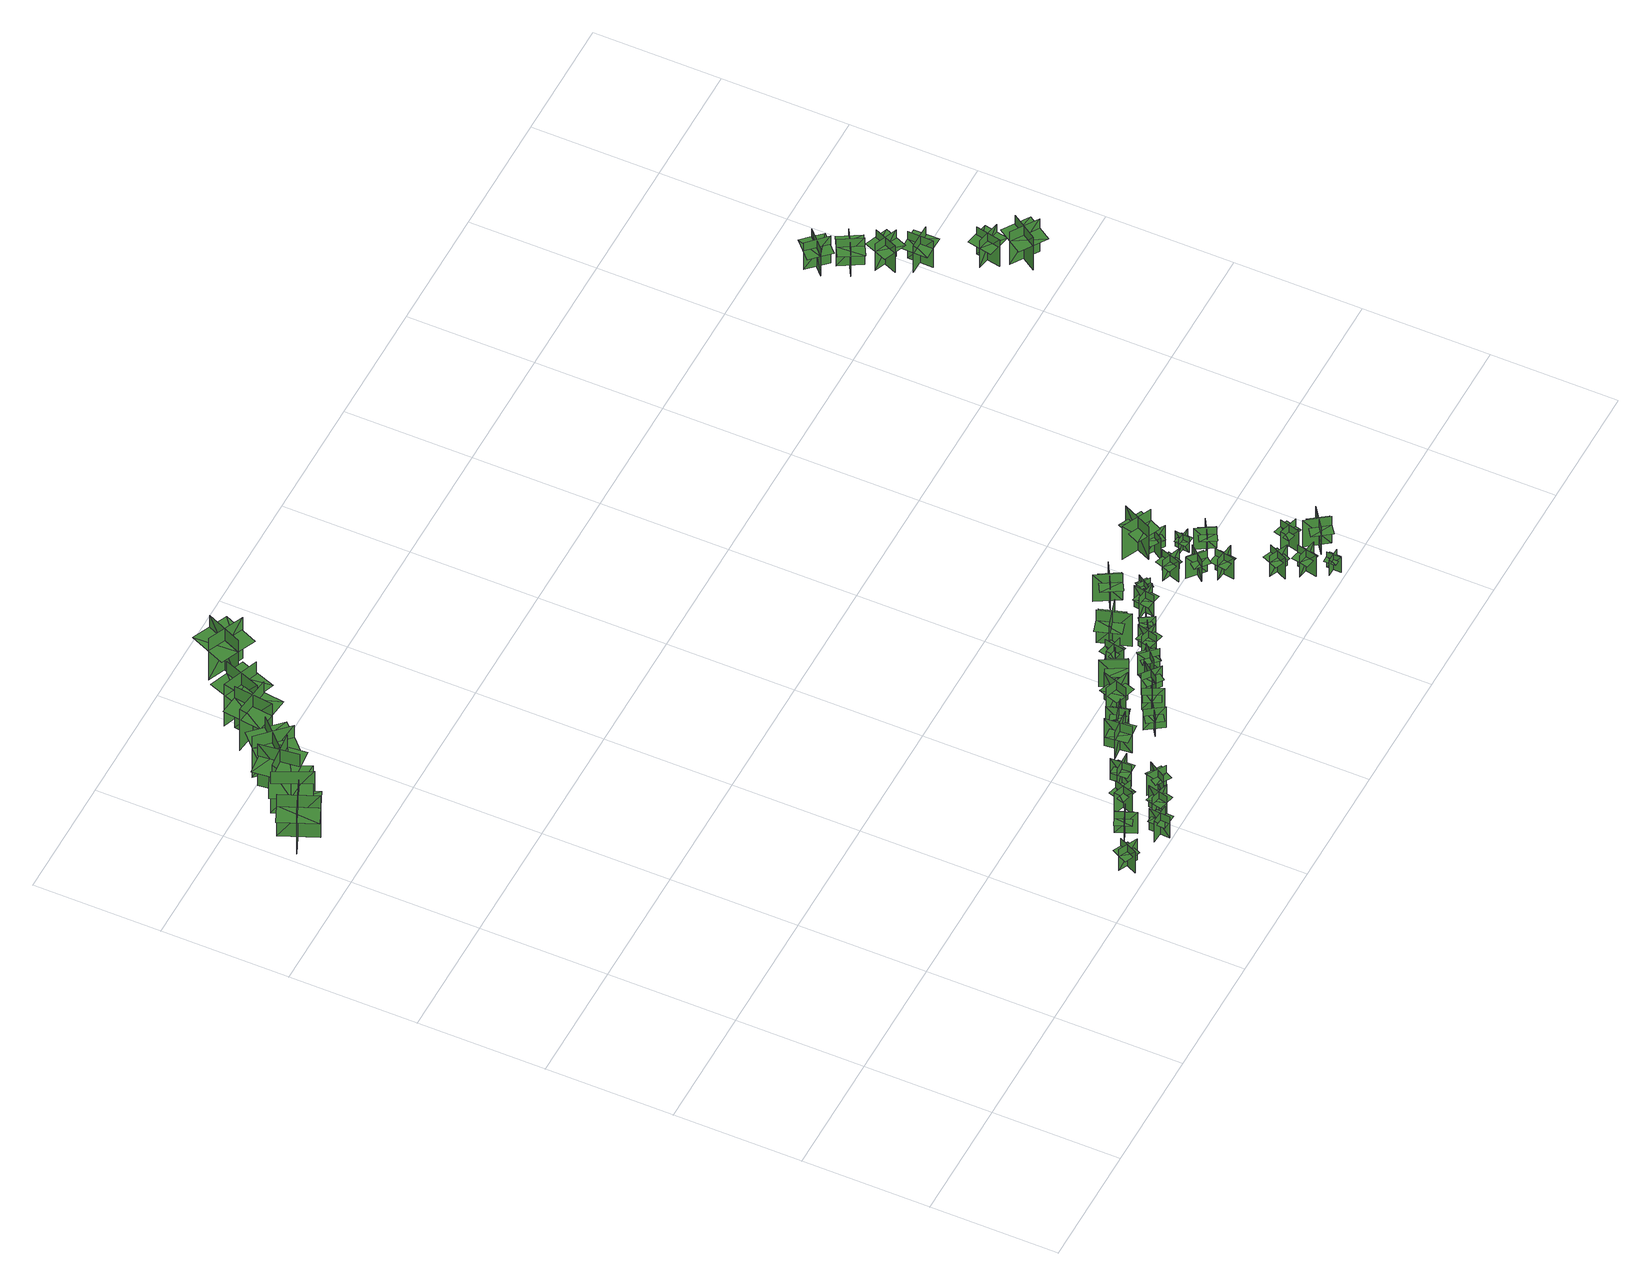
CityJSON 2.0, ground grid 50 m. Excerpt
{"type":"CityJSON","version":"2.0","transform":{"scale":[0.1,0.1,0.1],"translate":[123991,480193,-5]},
"CityObjects":{
"tree1":{"type":"SolitaryVegetationObject","geometry":[{"type":"MultiSurface","lod":"1","boundaries":[[[0,1,2]],[[0,2,3]],[[4,5,6]],[[4,6,7]],[[8,9,10]],[[8,10,11]],[[8,11,12]],[[8,12,13]]]}]},
"tree2":{"type":"SolitaryVegetationObject","geometry":[{"type":"MultiSurface","lod":"1","boundaries":[[[14,15,16]],[[14,16,17]],[[18,19,20]],[[18,20,21]],[[22,23,24]],[[22,24,25]],[[22,25,26]],[[22,26,27]]]}]},
"tree3":{"type":"SolitaryVegetationObject","geometry":[{"type":"MultiSurface","lod":"1","boundaries":[[[28,29,30]],[[28,30,31]],[[32,33,34]],[[32,34,35]],[[36,37,38]],[[36,38,39]],[[36,39,40]],[[36,40,41]]]}]},
"tree4":{"type":"SolitaryVegetationObject","geometry":[{"type":"MultiSurface","lod":"1","boundaries":[[[42,43,44]],[[42,44,45]],[[46,47,48]],[[46,48,49]],[[50,51,52]],[[50,52,53]],[[50,53,54]],[[50,54,55]]]}]},
"tree5":{"type":"SolitaryVegetationObject","geometry":[{"type":"MultiSurface","lod":"1","boundaries":[[[56,57,58]],[[56,58,59]],[[60,61,62]],[[60,62,63]],[[64,65,66]],[[64,66,67]],[[64,67,68]],[[64,68,69]]]}]},
"tree6":{"type":"SolitaryVegetationObject","geometry":[{"type":"MultiSurface","lod":"1","boundaries":[[[70,71,72]],[[70,72,73]],[[74,75,76]],[[74,76,77]],[[78,79,80]],[[78,80,81]],[[78,81,82]],[[78,82,83]]]}]},
"tree7":{"type":"SolitaryVegetationObject","geometry":[{"type":"MultiSurface","lod":"1","boundaries":[[[84,85,86]],[[84,86,87]],[[88,89,90]],[[88,90,91]],[[92,93,94]],[[92,94,95]],[[92,95,96]],[[92,96,97]]]}]},
"tree8":{"type":"SolitaryVegetationObject","geometry":[{"type":"MultiSurface","lod":"1","boundaries":[[[98,99,100]],[[98,100,101]],[[102,103,104]],[[102,104,105]],[[106,107,108]],[[106,108,109]],[[106,109,110]],[[106,110,111]]]}]},
"tree9":{"type":"SolitaryVegetationObject","geometry":[{"type":"MultiSurface","lod":"1","boundaries":[[[112,113,114]],[[112,114,115]],[[116,117,118]],[[116,118,119]],[[120,121,122]],[[120,122,123]],[[120,123,124]],[[120,124,125]]]}]},
"tree10":{"type":"SolitaryVegetationObject","geometry":[{"type":"MultiSurface","lod":"1","boundaries":[[[126,127,128]],[[126,128,129]],[[130,131,132]],[[130,132,133]],[[134,135,136]],[[134,136,137]],[[134,137,138]],[[134,138,139]]]}]},
"tree11":{"type":"SolitaryVegetationObject","geometry":[{"type":"MultiSurface","lod":"1","boundaries":[[[140,141,142]],[[140,142,143]],[[144,145,146]],[[144,146,147]],[[148,149,150]],[[148,150,151]],[[148,151,152]],[[148,152,153]]]}]},
"tree12":{"type":"SolitaryVegetationObject","geometry":[{"type":"MultiSurface","lod":"1","boundaries":[[[154,155,156]],[[154,156,157]],[[158,159,160]],[[158,160,161]],[[162,163,164]],[[162,164,165]],[[162,165,166]],[[162,166,167]]]}]},
"tree13":{"type":"SolitaryVegetationObject","geometry":[{"type":"MultiSurface","lod":"1","boundaries":[[[168,169,170]],[[168,170,171]],[[172,173,174]],[[172,174,175]],[[176,177,178]],[[176,178,179]],[[176,179,180]],[[176,180,181]]]}]},
"tree14":{"type":"SolitaryVegetationObject","geometry":[{"type":"MultiSurface","lod":"1","boundaries":[[[182,183,184]],[[182,184,185]],[[186,187,188]],[[186,188,189]],[[190,191,192]],[[190,192,193]],[[190,193,194]],[[190,194,195]]]}]},
"tree15":{"type":"SolitaryVegetationObject","geometry":[{"type":"MultiSurface","lod":"1","boundaries":[[[196,197,198]],[[196,198,199]],[[200,201,202]],[[200,202,203]],[[204,205,206]],[[204,206,207]],[[204,207,208]],[[204,208,209]]]}]},
"tree16":{"type":"SolitaryVegetationObject","geometry":[{"type":"MultiSurface","lod":"1","boundaries":[[[210,211,212]],[[210,212,213]],[[214,215,216]],[[214,216,217]],[[218,219,220]],[[218,220,221]],[[218,221,222]],[[218,222,223]]]}]},
"tree17":{"type":"SolitaryVegetationObject","geometry":[{"type":"MultiSurface","lod":"1","boundaries":[[[224,225,226]],[[224,226,227]],[[228,229,230]],[[228,230,231]],[[232,233,234]],[[232,234,235]],[[232,235,236]],[[232,236,237]]]}]},
"tree18":{"type":"SolitaryVegetationObject","geometry":[{"type":"MultiSurface","lod":"1","boundaries":[[[238,239,240]],[[238,240,241]],[[242,243,244]],[[242,244,245]],[[246,247,248]],[[246,248,249]],[[246,249,250]],[[246,250,251]]]}]},
"tree19":{"type":"SolitaryVegetationObject","geometry":[{"type":"MultiSurface","lod":"1","boundaries":[[[252,253,254]],[[252,254,255]],[[256,257,258]],[[256,258,259]],[[260,261,262]],[[260,262,263]],[[260,263,264]],[[260,264,265]]]}]},
"tree20":{"type":"SolitaryVegetationObject","geometry":[{"type":"MultiSurface","lod":"1","boundaries":[[[266,267,268]],[[266,268,269]],[[270,271,272]],[[270,272,273]],[[274,275,276]],[[274,276,277]],[[274,277,278]],[[274,278,279]]]}]},
"tree21":{"type":"SolitaryVegetationObject","geometry":[{"type":"MultiSurface","lod":"1","boundaries":[[[280,281,282]],[[280,282,283]],[[284,285,286]],[[284,286,287]],[[288,289,290]],[[288,290,291]],[[288,291,292]],[[288,292,293]]]}]},
"tree22":{"type":"SolitaryVegetationObject","geometry":[{"type":"MultiSurface","lod":"1","boundaries":[[[294,295,296]],[[294,296,297]],[[298,299,300]],[[298,300,301]],[[302,303,304]],[[302,304,305]],[[302,305,306]],[[302,306,307]]]}]},
"tree23":{"type":"SolitaryVegetationObject","geometry":[{"type":"MultiSurface","lod":"1","boundaries":[[[308,309,310]],[[308,310,311]],[[312,313,314]],[[312,314,315]],[[316,317,318]],[[316,318,319]],[[316,319,320]],[[316,320,321]]]}]},
"tree24":{"type":"SolitaryVegetationObject","geometry":[{"type":"MultiSurface","lod":"1","boundaries":[[[322,323,324]],[[322,324,325]],[[326,327,328]],[[326,328,329]],[[330,331,332]],[[330,332,333]],[[330,333,334]],[[330,334,335]]]}]},
"tree25":{"type":"SolitaryVegetationObject","geometry":[{"type":"MultiSurface","lod":"1","boundaries":[[[336,337,338]],[[336,338,339]],[[340,341,342]],[[340,342,343]],[[344,345,346]],[[344,346,347]],[[344,347,348]],[[344,348,349]]]}]},
"tree26":{"type":"SolitaryVegetationObject","geometry":[{"type":"MultiSurface","lod":"1","boundaries":[[[350,351,352]],[[350,352,353]],[[354,355,356]],[[354,356,357]],[[358,359,360]],[[358,360,361]],[[358,361,362]],[[358,362,363]]]}]},
"tree27":{"type":"SolitaryVegetationObject","geometry":[{"type":"MultiSurface","lod":"1","boundaries":[[[364,365,366]],[[364,366,367]],[[368,369,370]],[[368,370,371]],[[372,373,374]],[[372,374,375]],[[372,375,376]],[[372,376,377]]]}]},
"tree28":{"type":"SolitaryVegetationObject","geometry":[{"type":"MultiSurface","lod":"1","boundaries":[[[378,379,380]],[[378,380,381]],[[382,383,384]],[[382,384,385]],[[386,387,388]],[[386,388,389]],[[386,389,390]],[[386,390,391]]]}]},
"tree29":{"type":"SolitaryVegetationObject","geometry":[{"type":"MultiSurface","lod":"1","boundaries":[[[392,393,394]],[[392,394,395]],[[396,397,398]],[[396,398,399]],[[400,401,402]],[[400,402,403]],[[400,403,404]],[[400,404,405]]]}]},
"tree30":{"type":"SolitaryVegetationObject","geometry":[{"type":"MultiSurface","lod":"1","boundaries":[[[406,407,408]],[[406,408,409]],[[410,411,412]],[[410,412,413]],[[414,415,416]],[[414,416,417]],[[414,417,418]],[[414,418,419]]]}]},
"tree31":{"type":"SolitaryVegetationObject","geometry":[{"type":"MultiSurface","lod":"1","boundaries":[[[420,421,422]],[[420,422,423]],[[424,425,426]],[[424,426,427]],[[428,429,430]],[[428,430,431]],[[428,431,432]],[[428,432,433]]]}]},
"tree32":{"type":"SolitaryVegetationObject","geometry":[{"type":"MultiSurface","lod":"1","boundaries":[[[434,435,436]],[[434,436,437]],[[438,439,440]],[[438,440,441]],[[442,443,444]],[[442,444,445]],[[442,445,446]],[[442,446,447]]]}]},
"tree33":{"type":"SolitaryVegetationObject","geometry":[{"type":"MultiSurface","lod":"1","boundaries":[[[448,449,450]],[[448,450,451]],[[452,453,454]],[[452,454,455]],[[456,457,458]],[[456,458,459]],[[456,459,460]],[[456,460,461]]]}]},
"tree34":{"type":"SolitaryVegetationObject","geometry":[{"type":"MultiSurface","lod":"1","boundaries":[[[462,463,464]],[[462,464,465]],[[466,467,468]],[[466,468,469]],[[470,471,472]],[[470,472,473]],[[470,473,474]],[[470,474,475]]]}]},
"tree35":{"type":"SolitaryVegetationObject","geometry":[{"type":"MultiSurface","lod":"1","boundaries":[[[476,477,478]],[[476,478,479]],[[480,481,482]],[[480,482,483]],[[484,485,486]],[[484,486,487]],[[484,487,488]],[[484,488,489]]]}]},
"tree36":{"type":"SolitaryVegetationObject","geometry":[{"type":"MultiSurface","lod":"1","boundaries":[[[490,491,492]],[[490,492,493]],[[494,495,496]],[[494,496,497]],[[498,499,500]],[[498,500,501]],[[498,501,502]],[[498,502,503]]]}]},
"tree37":{"type":"SolitaryVegetationObject","geometry":[{"type":"MultiSurface","lod":"1","boundaries":[[[504,505,506]],[[504,506,507]],[[508,509,510]],[[508,510,511]],[[512,513,514]],[[512,514,515]],[[512,515,516]],[[512,516,517]]]}]},
"tree38":{"type":"SolitaryVegetationObject","geometry":[{"type":"MultiSurface","lod":"1","boundaries":[[[518,519,520]],[[518,520,521]],[[522,523,524]],[[522,524,525]],[[526,527,528]],[[526,528,529]],[[526,529,530]],[[526,530,531]]]}]},
"tree39":{"type":"SolitaryVegetationObject","geometry":[{"type":"MultiSurface","lod":"1","boundaries":[[[532,533,534]],[[532,534,535]],[[536,537,538]],[[536,538,539]],[[540,541,542]],[[540,542,543]],[[540,543,544]],[[540,544,545]]]}]},
"tree40":{"type":"SolitaryVegetationObject","geometry":[{"type":"MultiSurface","lod":"1","boundaries":[[[546,547,548]],[[546,548,549]],[[550,551,552]],[[550,552,553]],[[554,555,556]],[[554,556,557]],[[554,557,558]],[[554,558,559]]]}]},
"tree41":{"type":"SolitaryVegetationObject","geometry":[{"type":"MultiSurface","lod":"1","boundaries":[[[560,561,562]],[[560,562,563]],[[564,565,566]],[[564,566,567]],[[568,569,570]],[[568,570,571]],[[568,571,572]],[[568,572,573]]]}]},
"tree42":{"type":"SolitaryVegetationObject","geometry":[{"type":"MultiSurface","lod":"1","boundaries":[[[574,575,576]],[[574,576,577]],[[578,579,580]],[[578,580,581]],[[582,583,584]],[[582,584,585]],[[582,585,586]],[[582,586,587]]]}]},
"tree43":{"type":"SolitaryVegetationObject","geometry":[{"type":"MultiSurface","lod":"1","boundaries":[[[588,589,590]],[[588,590,591]],[[592,593,594]],[[592,594,595]],[[596,597,598]],[[596,598,599]],[[596,599,600]],[[596,600,601]]]}]},
"tree44":{"type":"SolitaryVegetationObject","geometry":[{"type":"MultiSurface","lod":"1","boundaries":[[[602,603,604]],[[602,604,605]],[[606,607,608]],[[606,608,609]],[[610,611,612]],[[610,612,613]],[[610,613,614]],[[610,614,615]]]}]},
"tree45":{"type":"SolitaryVegetationObject","geometry":[{"type":"MultiSurface","lod":"1","boundaries":[[[616,617,618]],[[616,618,619]],[[620,621,622]],[[620,622,623]],[[624,625,626]],[[624,626,627]],[[624,627,628]],[[624,628,629]]]}]},
"tree46":{"type":"SolitaryVegetationObject","geometry":[{"type":"MultiSurface","lod":"1","boundaries":[[[630,631,632]],[[630,632,633]],[[634,635,636]],[[634,636,637]],[[638,639,640]],[[638,640,641]],[[638,641,642]],[[638,642,643]]]}]},
"tree47":{"type":"SolitaryVegetationObject","geometry":[{"type":"MultiSurface","lod":"1","boundaries":[[[644,645,646]],[[644,646,647]],[[648,649,650]],[[648,650,651]],[[652,653,654]],[[652,654,655]],[[652,655,656]],[[652,656,657]]]}]}
},
"vertices":[
[171,2788,20],[29,2727,20],[29,2727,236],[171,2788,236],[75,2827,20],[136,2685,20],[136,2685,236],[75,2827,236],[75,2827,175],[4,2796,175],[65,2654,175],[136,2685,175],[208,2715,175],[146,2858,175],
[155,2890,30],[223,2751,30],[223,2751,245],[155,2890,245],[121,2793,30],[260,2861,30],[260,2861,245],[121,2793,245],[121,2793,185],[155,2723,185],[294,2791,185],[260,2861,185],[226,2930,185],[87,2863,185],
[269,2832,33],[252,2986,33],[252,2986,249],[269,2832,249],[334,2912,33],[180,2896,33],[180,2896,249],[334,2912,249],[334,2912,188],[326,2989,188],[172,2973,188],[180,2896,188],[188,2819,188],[342,2835,188],
[379,3019,33],[270,2909,33],[270,2909,248],[379,3019,248],[276,3019,33],[386,2910,33],[386,2910,248],[276,3019,248],[276,3019,188],[221,2964,188],[331,2855,188],[386,2910,188],[440,2965,188],[330,3074,188],
[1265,113,24],[1230,40,24],[1230,40,132],[1265,113,132],[1216,96,24],[1216,96,132],[1289,60,132],[1289,60,24],[1216,96,98],[1201,65,98],[1260,37,98],[1275,67,98],[1290,98,98],[1231,126,98],
[546,3107,9],[392,3125,9],[392,3125,224],[546,3107,224],[483,3188,9],[464,3034,9],[464,3034,224],[483,3188,224],[483,3188,164],[406,3197,164],[387,3043,164],[464,3034,164],[541,3025,164],[559,3179,164],
[1423,171,19],[1348,140,19],[1348,140,128],[1423,171,128],[1375,191,19],[1375,191,128],[1406,115,128],[1406,115,19],[1375,191,93],[1344,178,93],[1368,118,93],[1399,131,93],[1431,143,93],[1407,204,93],
[1433,4,23],[1438,85,23],[1438,85,132],[1433,4,132],[1472,39,23],[1472,39,132],[1391,44,132],[1391,44,23],[1472,39,97],[1474,73,97],[1409,77,97],[1407,43,97],[1405,9,97],[1470,5,97],
[619,3171,7],[474,3226,7],[474,3226,223],[619,3171,223],[577,3265,7],[522,3120,7],[522,3120,223],[577,3265,223],[577,3265,162],[505,3293,162],[450,3148,162],[522,3120,162],[595,3093,162],[649,3238,162],
[1488,99,24],[1568,80,24],[1568,80,132],[1488,99,132],[1516,55,24],[1516,55,132],[1535,134,132],[1535,134,24],[1516,55,98],[1549,47,98],[1564,110,98],[1531,118,98],[1498,126,98],[1483,62,98],
[1530,203,22],[1452,228,22],[1452,228,131],[1530,203,131],[1505,249,22],[1505,249,131],[1481,172,131],[1481,172,22],[1505,249,96],[1473,259,96],[1453,197,96],[1486,187,96],[1518,177,96],[1538,239,96],
[1596,107,25],[1638,177,25],[1638,177,134],[1596,107,134],[1646,120,25],[1646,120,134],[1577,162,134],[1577,162,25],[1646,120,99],[1664,149,99],[1608,183,99],[1591,154,99],[1573,125,99],[1629,91,99],
[1557,268,21],[1639,271,21],[1639,271,130],[1557,268,130],[1596,232,21],[1596,232,130],[1593,314,130],[1593,314,21],[1596,232,96],[1630,234,96],[1627,299,96],[1593,297,96],[1559,296,96],[1562,231,96],
[643,3367,14],[785,3304,14],[785,3304,229],[643,3367,229],[680,3270,14],[742,3412,14],[742,3412,229],[680,3270,229],[680,3270,169],[751,3239,169],[813,3381,169],[742,3412,169],[671,3443,169],[609,3301,169],
[1688,341,20],[1792,352,20],[1792,352,160],[1688,341,160],[1740,299,20],[1740,299,160],[1730,403,160],[1730,403,20],[1740,299,116],[1784,303,116],[1775,387,116],[1732,382,116],[1688,378,116],[1697,295,116],
[1786,381,21],[1864,405,21],[1864,405,130],[1786,381,130],[1832,357,21],[1832,357,130],[1809,435,130],[1809,435,21],[1832,357,95],[1865,367,95],[1846,429,95],[1813,419,95],[1781,409,95],[1800,347,95],
[1857,313,18],[1903,246,18],[1903,246,126],[1857,313,126],[1848,262,18],[1848,262,126],[1915,308,126],[1915,308,18],[1848,262,92],[1867,234,92],[1921,271,92],[1902,299,92],[1882,327,92],[1829,290,92],
[1863,459,21],[1962,425,21],[1962,425,161],[1863,459,161],[1893,399,21],[1893,399,161],[1927,498,161],[1927,498,21],[1893,399,117],[1935,385,117],[1962,464,117],[1920,478,117],[1879,492,117],[1852,413,117],
[1944,361,17],[1980,288,17],[1980,288,126],[1944,361,126],[1927,312,17],[1927,312,126],[2000,347,126],[2000,347,17],[1927,312,92],[1942,281,92],[2000,310,92],[1986,340,92],[1971,371,92],[1912,342,92],
[2008,393,17],[2073,344,17],[2073,344,125],[2008,393,125],[2016,341,17],[2016,341,125],[2064,407,125],[2064,407,17],[2016,341,91],[2043,321,91],[2082,373,91],[2054,394,91],[2027,414,91],[1988,361,91],
[1955,469,21],[2049,516,21],[2049,516,161],[1955,469,161],[2019,448,21],[2019,448,161],[1972,542,161],[1972,542,21],[2019,448,117],[2058,468,117],[2020,542,117],[1981,523,117],[1942,503,117],[1980,428,117],
[2143,388,17],[2085,445,17],[2085,445,126],[2143,388,126],[2142,440,17],[2142,440,126],[2085,382,126],[2085,382,17],[2142,440,92],[2118,464,92],[2072,418,92],[2096,394,92],[2120,370,92],[2166,416,92],
[2123,533,22],[2043,548,22],[2043,548,131],[2123,533,131],[2094,576,22],[2094,576,131],[2078,496,131],[2078,496,22],[2094,576,97],[2060,582,97],[2048,518,97],[2082,512,97],[2115,506,97],[2127,570,97],
[2165,469,17],[2244,451,17],[2244,451,126],[2165,469,126],[2193,425,17],[2193,425,126],[2211,505,126],[2211,505,17],[2193,425,92],[2226,418,92],[2241,481,92],[2207,489,92],[2174,496,92],[2160,433,92],
[2229,605,21],[2106,566,21],[2106,566,192],[2229,605,192],[2156,642,21],[2156,642,192],[2194,520,192],[2194,520,21],[2156,642,138],[2105,626,138],[2135,529,138],[2186,545,138],[2237,561,138],[2207,658,138],
[2303,520,18],[2254,488,18],[2254,488,95],[2303,520,95],[2267,527,18],[2267,527,95],[2298,478,95],[2298,478,18],[2267,527,71],[2246,514,71],[2272,475,71],[2292,488,71],[2312,501,71],[2287,540,71],
[2329,558,17],[2409,545,17],[2409,545,126],[2329,558,126],[2360,516,17],[2360,516,126],[2372,597,126],[2372,597,17],[2360,516,91],[2393,511,91],[2403,575,91],[2370,580,91],[2336,586,91],[2326,521,91],
[2312,662,23],[2403,715,23],[2403,715,162],[2312,662,162],[2377,645,23],[2377,645,162],[2325,736,162],[2325,736,23],[2377,645,118],[2415,667,118],[2373,740,118],[2335,718,118],[2297,696,118],[2339,623,118],
[2418,568,17],[2450,617,17],[2450,617,95],[2418,568,95],[2455,576,17],[2455,576,95],[2406,607,95],[2406,607,17],[2455,576,71],[2468,596,71],[2429,621,71],[2416,601,71],[2402,581,71],[2441,555,71],
[2570,584,18],[2544,507,18],[2544,507,126],[2570,584,126],[2523,561,18],[2523,561,126],[2600,534,126],[2600,534,18],[2523,561,92],[2512,529,92],[2574,508,92],[2585,540,92],[2596,572,92],[2534,593,92],
[2582,436,17],[2634,499,17],[2634,499,125],[2582,436,125],[2634,441,17],[2634,441,125],[2571,493,125],[2571,493,17],[2634,441,91],[2656,467,91],[2605,509,91],[2584,482,91],[2562,456,91],[2613,415,91],
[2655,420,17],[2642,340,17],[2642,340,125],[2655,420,125],[2613,389,17],[2613,389,125],[2693,377,125],[2693,377,17],[2613,389,91],[2608,356,91],[2672,346,91],[2677,379,91],[2682,413,91],[2618,423,91],
[2755,252,17],[2722,178,17],[2722,178,125],[2755,252,125],[2707,233,17],[2707,233,125],[2781,200,125],[2781,200,17],[2707,233,91],[2693,202,91],[2752,176,91],[2766,207,91],[2780,238,91],[2720,264,91],
[2588,647,24],[2642,763,24],[2642,763,195],[2588,647,195],[2665,676,24],[2665,676,195],[2549,730,195],[2549,730,24],[2665,676,141],[2687,724,141],[2595,767,141],[2572,719,141],[2550,671,141],[2642,628,141],
[2656,680,20],[2612,611,20],[2612,611,129],[2656,680,129],[2605,669,20],[2605,669,129],[2673,624,129],[2673,624,20],[2605,669,94],[2587,640,94],[2641,605,94],[2660,633,94],[2678,662,94],[2624,697,94],
[2796,167,16],[2780,87,16],[2780,87,125],[2796,167,125],[2753,137,16],[2753,137,125],[2833,122,125],[2833,122,16],[2753,137,91],[2746,104,91],[2810,92,91],[2817,125,91],[2823,158,91],[2759,171,91],
[2863,47,17],[2804,47,17],[2804,47,94],[2863,47,94],[2836,73,17],[2836,73,94],[2836,15,94],[2836,15,17],[2836,73,70],[2812,73,70],[2812,26,70],[2836,26,70],[2860,27,70],[2860,73,70],
[2656,562,25],[2714,556,25],[2714,556,103],[2656,562,103],[2680,533,25],[2680,533,103],[2686,591,103],[2686,591,25],[2680,533,78],[2704,531,78],[2709,577,78],[2685,579,78],[2661,582,78],[2656,536,78],
[2691,468,25],[2761,509,25],[2761,509,134],[2691,468,134],[2742,455,25],[2742,455,134],[2701,525,134],[2701,525,25],[2742,455,100],[2771,472,100],[2738,528,100],[2709,511,100],[2680,494,100],[2712,438,100],
[2899,224,23],[2820,245,23],[2820,245,131],[2899,224,131],[2872,269,23],[2872,269,131],[2852,190,131],[2852,190,23],[2872,269,97],[2839,278,97],[2823,215,97],[2856,206,97],[2889,198,97],[2905,261,97],
[2877,113,21],[2960,176,21],[2960,176,160],[2877,113,160],[2943,104,21],[2943,104,160],[2880,188,160],[2880,188,21],[2943,104,116],[2978,130,116],[2928,197,116],[2893,171,116],[2858,145,116],[2908,78,116],
[3307,2341,14],[3377,2269,14],[3377,2269,153],[3307,2341,153],[3306,2274,14],[3378,2344,14],[3378,2344,153],[3306,2274,153],[3306,2274,114],[3341,2239,114],[3412,2308,114],[3378,2344,114],[3343,2380,114],[3271,2310,114],
[3435,2227,16],[3348,2178,16],[3348,2178,154],[3435,2227,154],[3371,2245,16],[3420,2158,16],[3420,2158,154],[3371,2245,154],[3371,2245,115],[3328,2221,115],[3377,2134,115],[3420,2158,115],[3464,2183,115],[3415,2270,115],
[3472,2138,16],[3434,2046,16],[3434,2046,154],[3472,2138,154],[3411,2113,16],[3503,2075,16],[3503,2075,154],[3411,2113,154],[3411,2113,115],[3392,2066,115],[3484,2029,115],[3503,2075,115],[3522,2121,115],[3429,2159,115],
[3561,1988,15],[3461,1989,15],[3461,1989,153],[3561,1988,153],[3515,2036,15],[3514,1936,15],[3514,1936,153],[3515,2036,153],[3515,2036,114],[3465,2036,114],[3464,1936,114],[3514,1936,114],[3564,1936,114],[3564,2036,114],
[3639,1827,15],[3619,1729,15],[3619,1729,154],[3639,1827,154],[3584,1790,15],[3681,1771,15],[3681,1771,154],[3584,1790,154],[3584,1790,115],[3574,1742,115],[3671,1722,115],[3681,1771,115],[3691,1819,115],[3594,1839,115],
[3722,1717,16],[3656,1615,16],[3656,1615,185],[3722,1717,185],[3643,1701,16],[3745,1634,16],[3745,1634,185],[3643,1701,185],[3643,1701,138],[3609,1650,138],[3712,1583,138],[3745,1634,138],[3778,1685,138],[3676,1752,138]
]}
